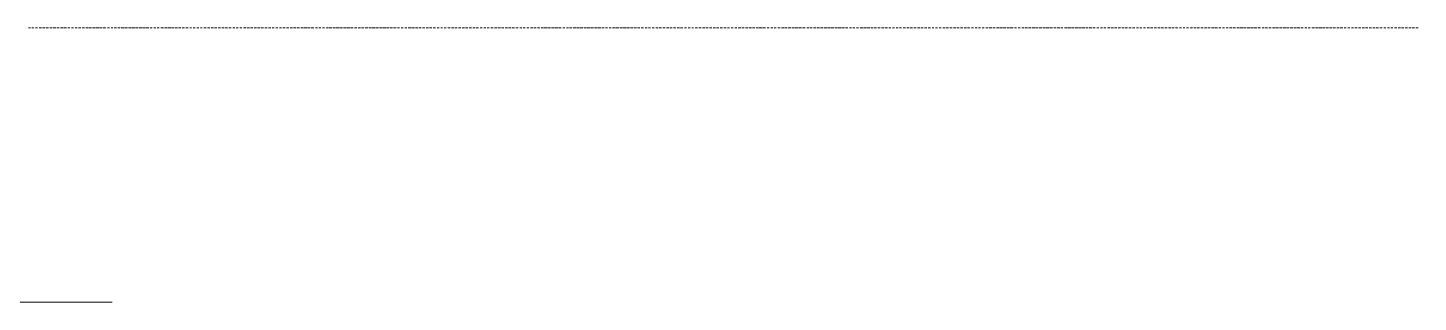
# Model space of a CAD drawing. Header units: millimetres. Extents: x 2928 to 3112, y 1220 to 1280.
# Drawn here: x 3075.62 to 3081.44, y 1246.31 to 1247.46 of the extents above; entities that cross this region are included whole.
import ezdxf

# ---------------------------------------------------------------- set-up
doc = ezdxf.new("R2010")
doc.units = ezdxf.units.MM

msp = doc.modelspace()

# ---------------------------------------------------------------- linework, layer by layer
at = {"color": 252, "linetype": 'Continuous', "lineweight": 13, "true_color": 0x989898}
for points in [[(3075.62265, 1247.45666), (3075.63092, 1247.45666), (3075.63092, 1247.45666)], [(3075.63753, 1247.45666), (3075.6458, 1247.45666), (3075.6458, 1247.45666)], [(3075.65242, 1247.45666), (3075.66069, 1247.45666), (3075.66069, 1247.45666)], [(3075.6673, 1247.45666), (3075.67723, 1247.45666), (3075.67723, 1247.45666)], [(3075.68219, 1247.45666), (3075.69211, 1247.45666), (3075.69211, 1247.45666)], [(3075.69708, 1247.45666), (3075.707, 1247.45666), (3075.707, 1247.45666)], [(3075.71196, 1247.45666), (3075.72189, 1247.45666), (3075.72189, 1247.45666)], [(3075.72685, 1247.45666), (3075.73677, 1247.45666), (3075.73677, 1247.45666)], [(3075.74173, 1247.45666), (3075.75166, 1247.45666), (3075.75166, 1247.45666)], [(3075.75662, 1247.45666), (3075.76654, 1247.45666), (3075.76654, 1247.45666)], [(3075.76985, 1247.45666), (3075.78143, 1247.45666), (3075.78143, 1247.45666)], [(3075.78804, 1247.45666), (3075.79631, 1247.45666), (3075.79631, 1247.45666)], [(3075.80293, 1247.45666), (3075.8112, 1247.45666), (3075.8112, 1247.45666)], [(3075.81782, 1247.45666), (3075.82609, 1247.45666), (3075.82609, 1247.45666)], [(3075.8327, 1247.45666), (3075.84263, 1247.45666), (3075.84263, 1247.45666)], [(3075.84759, 1247.45666), (3075.85751, 1247.45666), (3075.85751, 1247.45666)], [(3075.86247, 1247.45666), (3075.8724, 1247.45666), (3075.8724, 1247.45666)], [(3075.87571, 1247.45666), (3075.88728, 1247.45666), (3075.88728, 1247.45666)], [(3075.89059, 1247.45666), (3075.90217, 1247.45666), (3075.90217, 1247.45666)], [(3075.90548, 1247.45666), (3075.91706, 1247.45666), (3075.91706, 1247.45666)], [(3075.92036, 1247.45666), (3075.93194, 1247.45666), (3075.93194, 1247.45666)], [(3075.93525, 1247.45666), (3075.94683, 1247.45666), (3075.94683, 1247.45666)], [(3075.95344, 1247.45666), (3075.96171, 1247.45666), (3075.96171, 1247.45666)], [(3075.96833, 1247.45666), (3075.9766, 1247.45666), (3075.9766, 1247.45666)], [(3075.98156, 1247.45666), (3075.99149, 1247.45666), (3075.99149, 1247.45666)], [(3075.99645, 1247.45666), (3076.00637, 1247.45666), (3076.00637, 1247.45666)], [(3076.01133, 1247.45666), (3076.02291, 1247.45666), (3076.02291, 1247.45666)], [(3076.02622, 1247.45666), (3076.0378, 1247.45666), (3076.0378, 1247.45666)], [(3076.04111, 1247.45666), (3076.05268, 1247.45666), (3076.05268, 1247.45666)], [(3076.05599, 1247.45666), (3076.06757, 1247.45666), (3076.06757, 1247.45666)], [(3076.07088, 1247.45666), (3076.08245, 1247.45666), (3076.08245, 1247.45666)], [(3076.08576, 1247.45666), (3076.09734, 1247.45666), (3076.09734, 1247.45666)], [(3076.10065, 1247.45666), (3076.11223, 1247.45666), (3076.11223, 1247.45666)], [(3076.11553, 1247.45666), (3076.12711, 1247.45666), (3076.12711, 1247.45666)], [(3076.13207, 1247.45666), (3076.14034, 1247.45666), (3076.14034, 1247.45666)], [(3076.14696, 1247.45666), (3076.15523, 1247.45666), (3076.15523, 1247.45666)], [(3076.16185, 1247.45666), (3076.17012, 1247.45666), (3076.17012, 1247.45666)], [(3076.17673, 1247.45666), (3076.18831, 1247.45666), (3076.18831, 1247.45666)], [(3076.19162, 1247.45666), (3076.2032, 1247.45666), (3076.2032, 1247.45666)], [(3076.2065, 1247.45666), (3076.21808, 1247.45666), (3076.21808, 1247.45666)], [(3076.22139, 1247.45666), (3076.23297, 1247.45666), (3076.23297, 1247.45666)], [(3076.23628, 1247.45666), (3076.2462, 1247.45666), (3076.2462, 1247.45666)], [(3076.25116, 1247.45666), (3076.26109, 1247.45666), (3076.26109, 1247.45666)], [(3076.26605, 1247.45666), (3076.27597, 1247.45666), (3076.27597, 1247.45666)], [(3076.28093, 1247.45666), (3076.29086, 1247.45666), (3076.29086, 1247.45666)], [(3076.29747, 1247.45666), (3076.30574, 1247.45666), (3076.30574, 1247.45666)], [(3076.31236, 1247.45666), (3076.32063, 1247.45666), (3076.32063, 1247.45666)], [(3076.32725, 1247.45666), (3076.33551, 1247.45666), (3076.33551, 1247.45666)], [(3076.34213, 1247.45666), (3076.3504, 1247.45666), (3076.3504, 1247.45666)], [(3076.35702, 1247.45666), (3076.36694, 1247.45666), (3076.36694, 1247.45666)], [(3076.3719, 1247.45666), (3076.38183, 1247.45666), (3076.38183, 1247.45666)], [(3076.38679, 1247.45666), (3076.39671, 1247.45666), (3076.39671, 1247.45666)], [(3076.40167, 1247.45666), (3076.4116, 1247.45666), (3076.4116, 1247.45666)], [(3076.41656, 1247.45666), (3076.42648, 1247.45666), (3076.42648, 1247.45666)], [(3076.43145, 1247.45666), (3076.44137, 1247.45666), (3076.44137, 1247.45666)], [(3076.44633, 1247.45666), (3076.45626, 1247.45666), (3076.45626, 1247.45666)], [(3076.46122, 1247.45666), (3076.47114, 1247.45666), (3076.47114, 1247.45666)], [(3076.47776, 1247.45666), (3076.48603, 1247.45666), (3076.48603, 1247.45666)], [(3076.49264, 1247.45666), (3076.50091, 1247.45666), (3076.50091, 1247.45666)], [(3076.50753, 1247.45666), (3076.5158, 1247.45666), (3076.5158, 1247.45666)], [(3076.52242, 1247.45666), (3076.53234, 1247.45666), (3076.53234, 1247.45666)], [(3076.5373, 1247.45666), (3076.54723, 1247.45666), (3076.54723, 1247.45666)], [(3076.55219, 1247.45666), (3076.56211, 1247.45666), (3076.56211, 1247.45666)], [(3076.56707, 1247.45666), (3076.577, 1247.45666), (3076.577, 1247.45666)], [(3076.58196, 1247.45666), (3076.59188, 1247.45666), (3076.59188, 1247.45666)], [(3076.59685, 1247.45666), (3076.60677, 1247.45666), (3076.60677, 1247.45666)], [(3076.61173, 1247.45666), (3076.62165, 1247.45666), (3076.62165, 1247.45666)], [(3076.62662, 1247.45666), (3076.63654, 1247.45666), (3076.63654, 1247.45666)], [(3076.64316, 1247.45666), (3076.65143, 1247.45666), (3076.65143, 1247.45666)], [(3076.65804, 1247.45666), (3076.66631, 1247.45666), (3076.66631, 1247.45666)], [(3076.67293, 1247.45666), (3076.6812, 1247.45666), (3076.6812, 1247.45666)], [(3076.68781, 1247.45666), (3076.69774, 1247.45666), (3076.69774, 1247.45666)], [(3076.7027, 1247.45666), (3076.71262, 1247.45666), (3076.71262, 1247.45666)], [(3076.71759, 1247.45666), (3076.72751, 1247.45666), (3076.72751, 1247.45666)], [(3076.73247, 1247.45666), (3076.7424, 1247.45666), (3076.7424, 1247.45666)], [(3076.74736, 1247.45666), (3076.75728, 1247.45666), (3076.75728, 1247.45666)], [(3076.76224, 1247.45666), (3076.77217, 1247.45666), (3076.77217, 1247.45666)], [(3076.77548, 1247.45666), (3076.78705, 1247.45666), (3076.78705, 1247.45666)], [(3076.79036, 1247.45666), (3076.80194, 1247.45666), (3076.80194, 1247.45666)], [(3076.80525, 1247.45666), (3076.81683, 1247.45666), (3076.81683, 1247.45666)], [(3076.82344, 1247.45666), (3076.83171, 1247.45666), (3076.83171, 1247.45666)], [(3076.83833, 1247.45666), (3076.8466, 1247.45666), (3076.8466, 1247.45666)], [(3076.85321, 1247.45666), (3076.86148, 1247.45666), (3076.86148, 1247.45666)], [(3076.8681, 1247.45666), (3076.87802, 1247.45666), (3076.87802, 1247.45666)], [(3076.88133, 1247.45666), (3076.89291, 1247.45666), (3076.89291, 1247.45666)], [(3076.89622, 1247.45666), (3076.90779, 1247.45666), (3076.90779, 1247.45666)], [(3076.9111, 1247.45666), (3076.92268, 1247.45666), (3076.92268, 1247.45666)], [(3076.92599, 1247.45666), (3076.93757, 1247.45666), (3076.93757, 1247.45666)], [(3076.94087, 1247.45666), (3076.95245, 1247.45666), (3076.95245, 1247.45666)], [(3076.95576, 1247.45666), (3076.96734, 1247.45666), (3076.96734, 1247.45666)], [(3076.97065, 1247.45666), (3076.98222, 1247.45666), (3076.98222, 1247.45666)], [(3076.98719, 1247.45666), (3076.99711, 1247.45666), (3076.99711, 1247.45666)], [(3077.00207, 1247.45666), (3077.012, 1247.45666), (3077.012, 1247.45666)], [(3077.01696, 1247.45666), (3077.02688, 1247.45666), (3077.02688, 1247.45666)], [(3077.03184, 1247.45666), (3077.04342, 1247.45666), (3077.04342, 1247.45666)], [(3077.04673, 1247.45666), (3077.05831, 1247.45666), (3077.05831, 1247.45666)], [(3077.06162, 1247.45666), (3077.07319, 1247.45666), (3077.07319, 1247.45666)], [(3077.0765, 1247.45666), (3077.08808, 1247.45666), (3077.08808, 1247.45666)], [(3077.09139, 1247.45666), (3077.10297, 1247.45666), (3077.10297, 1247.45666)], [(3077.10627, 1247.45666), (3077.11785, 1247.45666), (3077.11785, 1247.45666)], [(3077.12116, 1247.45666), (3077.13274, 1247.45666), (3077.13274, 1247.45666)], [(3077.13605, 1247.45666), (3077.14597, 1247.45666), (3077.14597, 1247.45666)], [(3077.15093, 1247.45666), (3077.16086, 1247.45666), (3077.16086, 1247.45666)], [(3077.16747, 1247.45666), (3077.17574, 1247.45666), (3077.17574, 1247.45666)], [(3077.18236, 1247.45666), (3077.19063, 1247.45666), (3077.19063, 1247.45666)], [(3077.19724, 1247.45666), (3077.20551, 1247.45666), (3077.20551, 1247.45666)], [(3077.21213, 1247.45666), (3077.22371, 1247.45666), (3077.22371, 1247.45666)], [(3077.22701, 1247.45666), (3077.23859, 1247.45666), (3077.23859, 1247.45666)], [(3077.2419, 1247.45666), (3077.25182, 1247.45666), (3077.25182, 1247.45666)], [(3077.25679, 1247.45666), (3077.26671, 1247.45666), (3077.26671, 1247.45666)], [(3077.27167, 1247.45666), (3077.2816, 1247.45666), (3077.2816, 1247.45666)], [(3077.28656, 1247.45666), (3077.29648, 1247.45666), (3077.29648, 1247.45666)], [(3077.30144, 1247.45666), (3077.31137, 1247.45666), (3077.31137, 1247.45666)], [(3077.31633, 1247.45666), (3077.32625, 1247.45666), (3077.32625, 1247.45666)], [(3077.33287, 1247.45666), (3077.34114, 1247.45666), (3077.34114, 1247.45666)], [(3077.34776, 1247.45666), (3077.35603, 1247.45666), (3077.35603, 1247.45666)], [(3077.36264, 1247.45666), (3077.37091, 1247.45666), (3077.37091, 1247.45666)], [(3077.37753, 1247.45666), (3077.38745, 1247.45666), (3077.38745, 1247.45666)], [(3077.39241, 1247.45666), (3077.40234, 1247.45666), (3077.40234, 1247.45666)], [(3077.4073, 1247.45666), (3077.41722, 1247.45666), (3077.41722, 1247.45666)], [(3077.42219, 1247.45666), (3077.43211, 1247.45666), (3077.43211, 1247.45666)], [(3077.43707, 1247.45666), (3077.447, 1247.45666), (3077.447, 1247.45666)], [(3077.45196, 1247.45666), (3077.46188, 1247.45666), (3077.46188, 1247.45666)], [(3077.46684, 1247.45666), (3077.47677, 1247.45666), (3077.47677, 1247.45666)], [(3077.48173, 1247.45666), (3077.49165, 1247.45666), (3077.49165, 1247.45666)], [(3077.49661, 1247.45666), (3077.50654, 1247.45666), (3077.50654, 1247.45666)], [(3077.51315, 1247.45666), (3077.52142, 1247.45666), (3077.52142, 1247.45666)], [(3077.52804, 1247.45666), (3077.53631, 1247.45666), (3077.53631, 1247.45666)], [(3077.54293, 1247.45666), (3077.5512, 1247.45666), (3077.5512, 1247.45666)], [(3077.55781, 1247.45666), (3077.56774, 1247.45666), (3077.56774, 1247.45666)], [(3077.5727, 1247.45666), (3077.58262, 1247.45666), (3077.58262, 1247.45666)], [(3077.58758, 1247.45666), (3077.59751, 1247.45666), (3077.59751, 1247.45666)], [(3077.60247, 1247.45666), (3077.61239, 1247.45666), (3077.61239, 1247.45666)], [(3077.61736, 1247.45666), (3077.62728, 1247.45666), (3077.62728, 1247.45666)], [(3077.63224, 1247.45666), (3077.64217, 1247.45666), (3077.64217, 1247.45666)], [(3077.64713, 1247.45666), (3077.65705, 1247.45666), (3077.65705, 1247.45666)], [(3077.66201, 1247.45666), (3077.67194, 1247.45666), (3077.67194, 1247.45666)], [(3077.67855, 1247.45666), (3077.68682, 1247.45666), (3077.68682, 1247.45666)], [(3077.69344, 1247.45666), (3077.70171, 1247.45666), (3077.70171, 1247.45666)], [(3077.70833, 1247.45666), (3077.7166, 1247.45666), (3077.7166, 1247.45666)], [(3077.72321, 1247.45666), (3077.73314, 1247.45666), (3077.73314, 1247.45666)], [(3077.7381, 1247.45666), (3077.74802, 1247.45666), (3077.74802, 1247.45666)], [(3077.75298, 1247.45666), (3077.76291, 1247.45666), (3077.76291, 1247.45666)], [(3077.76787, 1247.45666), (3077.77779, 1247.45666), (3077.77779, 1247.45666)], [(3077.7811, 1247.45666), (3077.79268, 1247.45666), (3077.79268, 1247.45666)], [(3077.79599, 1247.45666), (3077.80756, 1247.45666), (3077.80756, 1247.45666)], [(3077.81087, 1247.45666), (3077.82245, 1247.45666), (3077.82245, 1247.45666)], [(3077.82576, 1247.45666), (3077.83734, 1247.45666), (3077.83734, 1247.45666)], [(3077.84064, 1247.45666), (3077.85222, 1247.45666), (3077.85222, 1247.45666)], [(3077.85884, 1247.45666), (3077.86711, 1247.45666), (3077.86711, 1247.45666)], [(3077.87372, 1247.45666), (3077.88199, 1247.45666), (3077.88199, 1247.45666)], [(3077.88696, 1247.45666), (3077.89688, 1247.45666), (3077.89688, 1247.45666)], [(3077.90184, 1247.45666), (3077.91342, 1247.45666), (3077.91342, 1247.45666)], [(3077.91673, 1247.45666), (3077.92831, 1247.45666), (3077.92831, 1247.45666)], [(3077.93161, 1247.45666), (3077.94319, 1247.45666), (3077.94319, 1247.45666)], [(3077.9465, 1247.45666), (3077.95808, 1247.45666), (3077.95808, 1247.45666)], [(3077.96139, 1247.45666), (3077.97296, 1247.45666), (3077.97296, 1247.45666)], [(3077.97627, 1247.45666), (3077.98785, 1247.45666), (3077.98785, 1247.45666)], [(3077.99116, 1247.45666), (3078.00274, 1247.45666), (3078.00274, 1247.45666)], [(3078.00604, 1247.45666), (3078.01762, 1247.45666), (3078.01762, 1247.45666)], [(3078.02258, 1247.45666), (3078.03251, 1247.45666), (3078.03251, 1247.45666)], [(3078.03747, 1247.45666), (3078.04574, 1247.45666), (3078.04574, 1247.45666)], [(3078.05235, 1247.45666), (3078.06062, 1247.45666), (3078.06062, 1247.45666)], [(3078.06724, 1247.45666), (3078.07882, 1247.45666), (3078.07882, 1247.45666)], [(3078.08213, 1247.45666), (3078.0937, 1247.45666), (3078.0937, 1247.45666)], [(3078.09701, 1247.45666), (3078.10859, 1247.45666), (3078.10859, 1247.45666)], [(3078.1119, 1247.45666), (3078.12348, 1247.45666), (3078.12348, 1247.45666)], [(3078.12678, 1247.45666), (3078.13836, 1247.45666), (3078.13836, 1247.45666)], [(3078.14167, 1247.45666), (3078.15159, 1247.45666), (3078.15159, 1247.45666)], [(3078.15656, 1247.45666), (3078.16648, 1247.45666), (3078.16648, 1247.45666)], [(3078.17144, 1247.45666), (3078.18137, 1247.45666), (3078.18137, 1247.45666)], [(3078.18633, 1247.45666), (3078.19625, 1247.45666), (3078.19625, 1247.45666)], [(3078.20287, 1247.45666), (3078.21114, 1247.45666), (3078.21114, 1247.45666)], [(3078.21775, 1247.45666), (3078.22602, 1247.45666), (3078.22602, 1247.45666)], [(3078.23264, 1247.45666), (3078.24091, 1247.45666), (3078.24091, 1247.45666)], [(3078.24753, 1247.45666), (3078.25745, 1247.45666), (3078.25745, 1247.45666)], [(3078.26241, 1247.45666), (3078.27234, 1247.45666), (3078.27234, 1247.45666)], [(3078.2773, 1247.45666), (3078.28722, 1247.45666), (3078.28722, 1247.45666)], [(3078.29218, 1247.45666), (3078.30211, 1247.45666), (3078.30211, 1247.45666)], [(3078.30707, 1247.45666), (3078.31699, 1247.45666), (3078.31699, 1247.45666)], [(3078.32196, 1247.45666), (3078.33188, 1247.45666), (3078.33188, 1247.45666)], [(3078.33684, 1247.45666), (3078.34676, 1247.45666), (3078.34676, 1247.45666)], [(3078.35173, 1247.45666), (3078.36165, 1247.45666), (3078.36165, 1247.45666)], [(3078.36827, 1247.45666), (3078.37654, 1247.45666), (3078.37654, 1247.45666)], [(3078.38315, 1247.45666), (3078.39142, 1247.45666), (3078.39142, 1247.45666)], [(3078.39804, 1247.45666), (3078.40631, 1247.45666), (3078.40631, 1247.45666)], [(3078.41292, 1247.45666), (3078.42285, 1247.45666), (3078.42285, 1247.45666)], [(3078.42781, 1247.45666), (3078.43773, 1247.45666), (3078.43773, 1247.45666)], [(3078.4427, 1247.45666), (3078.45262, 1247.45666), (3078.45262, 1247.45666)], [(3078.45758, 1247.45666), (3078.46751, 1247.45666), (3078.46751, 1247.45666)], [(3078.47247, 1247.45666), (3078.48239, 1247.45666), (3078.48239, 1247.45666)], [(3078.48735, 1247.45666), (3078.49728, 1247.45666), (3078.49728, 1247.45666)], [(3078.50224, 1247.45666), (3078.51216, 1247.45666), (3078.51216, 1247.45666)], [(3078.51713, 1247.45666), (3078.52705, 1247.45666), (3078.52705, 1247.45666)], [(3078.53201, 1247.45666), (3078.54194, 1247.45666), (3078.54194, 1247.45666)], [(3078.54855, 1247.45666), (3078.55682, 1247.45666), (3078.55682, 1247.45666)], [(3078.56344, 1247.45666), (3078.57171, 1247.45666), (3078.57171, 1247.45666)], [(3078.57832, 1247.45666), (3078.58659, 1247.45666), (3078.58659, 1247.45666)], [(3078.59321, 1247.45666), (3078.60313, 1247.45666), (3078.60313, 1247.45666)], [(3078.60809, 1247.45666), (3078.61802, 1247.45666), (3078.61802, 1247.45666)], [(3078.62298, 1247.45666), (3078.6329, 1247.45666), (3078.6329, 1247.45666)], [(3078.63787, 1247.45666), (3078.64779, 1247.45666), (3078.64779, 1247.45666)], [(3078.65275, 1247.45666), (3078.66268, 1247.45666), (3078.66268, 1247.45666)], [(3078.66764, 1247.45666), (3078.67756, 1247.45666), (3078.67756, 1247.45666)], [(3078.68087, 1247.45666), (3078.69245, 1247.45666), (3078.69245, 1247.45666)], [(3078.69576, 1247.45666), (3078.70733, 1247.45666), (3078.70733, 1247.45666)], [(3078.71395, 1247.45666), (3078.72222, 1247.45666), (3078.72222, 1247.45666)], [(3078.72884, 1247.45666), (3078.73711, 1247.45666), (3078.73711, 1247.45666)], [(3078.74372, 1247.45666), (3078.75199, 1247.45666), (3078.75199, 1247.45666)], [(3078.75861, 1247.45666), (3078.76853, 1247.45666), (3078.76853, 1247.45666)], [(3078.77349, 1247.45666), (3078.78342, 1247.45666), (3078.78342, 1247.45666)], [(3078.78673, 1247.45666), (3078.7983, 1247.45666), (3078.7983, 1247.45666)], [(3078.80161, 1247.45666), (3078.81319, 1247.45666), (3078.81319, 1247.45666)], [(3078.8165, 1247.45666), (3078.82808, 1247.45666), (3078.82808, 1247.45666)], [(3078.83138, 1247.45666), (3078.84296, 1247.45666), (3078.84296, 1247.45666)], [(3078.84627, 1247.45666), (3078.85785, 1247.45666), (3078.85785, 1247.45666)], [(3078.86116, 1247.45666), (3078.87273, 1247.45666), (3078.87273, 1247.45666)], [(3078.87935, 1247.45666), (3078.88762, 1247.45666), (3078.88762, 1247.45666)], [(3078.89258, 1247.45666), (3078.9025, 1247.45666), (3078.9025, 1247.45666)], [(3078.90747, 1247.45666), (3078.91739, 1247.45666), (3078.91739, 1247.45666)], [(3078.92235, 1247.45666), (3078.93228, 1247.45666), (3078.93228, 1247.45666)], [(3078.93724, 1247.45666), (3078.94882, 1247.45666), (3078.94882, 1247.45666)], [(3078.95212, 1247.45666), (3078.9637, 1247.45666), (3078.9637, 1247.45666)], [(3078.96701, 1247.45666), (3078.97859, 1247.45666), (3078.97859, 1247.45666)], [(3078.9819, 1247.45666), (3078.99347, 1247.45666), (3078.99347, 1247.45666)], [(3078.99678, 1247.45666), (3079.00836, 1247.45666), (3079.00836, 1247.45666)], [(3079.01167, 1247.45666), (3079.02325, 1247.45666), (3079.02325, 1247.45666)], [(3079.02655, 1247.45666), (3079.03813, 1247.45666), (3079.03813, 1247.45666)], [(3079.04144, 1247.45666), (3079.05136, 1247.45666), (3079.05136, 1247.45666)], [(3079.05798, 1247.45666), (3079.06625, 1247.45666), (3079.06625, 1247.45666)], [(3079.07287, 1247.45666), (3079.08114, 1247.45666), (3079.08114, 1247.45666)], [(3079.08775, 1247.45666), (3079.09602, 1247.45666), (3079.09602, 1247.45666)], [(3079.10264, 1247.45666), (3079.11422, 1247.45666), (3079.11422, 1247.45666)], [(3079.11752, 1247.45666), (3079.1291, 1247.45666), (3079.1291, 1247.45666)], [(3079.13241, 1247.45666), (3079.14399, 1247.45666), (3079.14399, 1247.45666)], [(3079.1473, 1247.45666), (3079.15722, 1247.45666), (3079.15722, 1247.45666)], [(3079.16218, 1247.45666), (3079.17211, 1247.45666), (3079.17211, 1247.45666)], [(3079.17707, 1247.45666), (3079.18699, 1247.45666), (3079.18699, 1247.45666)], [(3079.19195, 1247.45666), (3079.20188, 1247.45666), (3079.20188, 1247.45666)], [(3079.20684, 1247.45666), (3079.21676, 1247.45666), (3079.21676, 1247.45666)], [(3079.22338, 1247.45666), (3079.23165, 1247.45666), (3079.23165, 1247.45666)], [(3079.23826, 1247.45666), (3079.24653, 1247.45666), (3079.24653, 1247.45666)], [(3079.25315, 1247.45666), (3079.26142, 1247.45666), (3079.26142, 1247.45666)], [(3079.26804, 1247.45666), (3079.27631, 1247.45666), (3079.27631, 1247.45666)], [(3079.28292, 1247.45666), (3079.29285, 1247.45666), (3079.29285, 1247.45666)], [(3079.29781, 1247.45666), (3079.30773, 1247.45666), (3079.30773, 1247.45666)], [(3079.31269, 1247.45666), (3079.32262, 1247.45666), (3079.32262, 1247.45666)], [(3079.32758, 1247.45666), (3079.3375, 1247.45666), (3079.3375, 1247.45666)], [(3079.34247, 1247.45666), (3079.35239, 1247.45666), (3079.35239, 1247.45666)], [(3079.35735, 1247.45666), (3079.36728, 1247.45666), (3079.36728, 1247.45666)], [(3079.37224, 1247.45666), (3079.38216, 1247.45666), (3079.38216, 1247.45666)], [(3079.38712, 1247.45666), (3079.39705, 1247.45666), (3079.39705, 1247.45666)], [(3079.40366, 1247.45666), (3079.41193, 1247.45666), (3079.41193, 1247.45666)], [(3079.41855, 1247.45666), (3079.42682, 1247.45666), (3079.42682, 1247.45666)], [(3079.43344, 1247.45666), (3079.44171, 1247.45666), (3079.44171, 1247.45666)], [(3079.44832, 1247.45666), (3079.45825, 1247.45666), (3079.45825, 1247.45666)], [(3079.46321, 1247.45666), (3079.47313, 1247.45666), (3079.47313, 1247.45666)], [(3079.47809, 1247.45666), (3079.48802, 1247.45666), (3079.48802, 1247.45666)], [(3079.49298, 1247.45666), (3079.5029, 1247.45666), (3079.5029, 1247.45666)], [(3079.50786, 1247.45666), (3079.51779, 1247.45666), (3079.51779, 1247.45666)], [(3079.52275, 1247.45666), (3079.53267, 1247.45666), (3079.53267, 1247.45666)], [(3079.53764, 1247.45666), (3079.54756, 1247.45666), (3079.54756, 1247.45666)], [(3079.55252, 1247.45666), (3079.56245, 1247.45666), (3079.56245, 1247.45666)], [(3079.56906, 1247.45666), (3079.57733, 1247.45666), (3079.57733, 1247.45666)], [(3079.58395, 1247.45666), (3079.59222, 1247.45666), (3079.59222, 1247.45666)], [(3079.59883, 1247.45666), (3079.6071, 1247.45666), (3079.6071, 1247.45666)], [(3079.61372, 1247.45666), (3079.62199, 1247.45666), (3079.62199, 1247.45666)], [(3079.62861, 1247.45666), (3079.63853, 1247.45666), (3079.63853, 1247.45666)], [(3079.64349, 1247.45666), (3079.65342, 1247.45666), (3079.65342, 1247.45666)], [(3079.65838, 1247.45666), (3079.6683, 1247.45666), (3079.6683, 1247.45666)], [(3079.67326, 1247.45666), (3079.68319, 1247.45666), (3079.68319, 1247.45666)], [(3079.6865, 1247.45666), (3079.69807, 1247.45666), (3079.69807, 1247.45666)], [(3079.70138, 1247.45666), (3079.71296, 1247.45666), (3079.71296, 1247.45666)], [(3079.71627, 1247.45666), (3079.72785, 1247.45666), (3079.72785, 1247.45666)], [(3079.73115, 1247.45666), (3079.74273, 1247.45666), (3079.74273, 1247.45666)], [(3079.74935, 1247.45666), (3079.75762, 1247.45666), (3079.75762, 1247.45666)], [(3079.76423, 1247.45666), (3079.7725, 1247.45666), (3079.7725, 1247.45666)], [(3079.77912, 1247.45666), (3079.78739, 1247.45666), (3079.78739, 1247.45666)], [(3079.79235, 1247.45666), (3079.80393, 1247.45666), (3079.80393, 1247.45666)], [(3079.80724, 1247.45666), (3079.81881, 1247.45666), (3079.81881, 1247.45666)], [(3079.82212, 1247.45666), (3079.8337, 1247.45666), (3079.8337, 1247.45666)], [(3079.83701, 1247.45666), (3079.84859, 1247.45666), (3079.84859, 1247.45666)], [(3079.85189, 1247.45666), (3079.86347, 1247.45666), (3079.86347, 1247.45666)], [(3079.86678, 1247.45666), (3079.87836, 1247.45666), (3079.87836, 1247.45666)], [(3079.88167, 1247.45666), (3079.89324, 1247.45666), (3079.89324, 1247.45666)], [(3079.89655, 1247.45666), (3079.90813, 1247.45666), (3079.90813, 1247.45666)], [(3079.91309, 1247.45666), (3079.92302, 1247.45666), (3079.92302, 1247.45666)], [(3079.92798, 1247.45666), (3079.9379, 1247.45666), (3079.9379, 1247.45666)], [(3079.94286, 1247.45666), (3079.95113, 1247.45666), (3079.95113, 1247.45666)], [(3079.95775, 1247.45666), (3079.96933, 1247.45666), (3079.96933, 1247.45666)], [(3079.97264, 1247.45666), (3079.98421, 1247.45666), (3079.98421, 1247.45666)], [(3079.98752, 1247.45666), (3079.9991, 1247.45666), (3079.9991, 1247.45666)], [(3080.00241, 1247.45666), (3080.01399, 1247.45666), (3080.01399, 1247.45666)], [(3080.01729, 1247.45666), (3080.02887, 1247.45666), (3080.02887, 1247.45666)], [(3080.03218, 1247.45666), (3080.04376, 1247.45666), (3080.04376, 1247.45666)], [(3080.04706, 1247.45666), (3080.05699, 1247.45666), (3080.05699, 1247.45666)], [(3080.06195, 1247.45666), (3080.07187, 1247.45666), (3080.07187, 1247.45666)], [(3080.07684, 1247.45666), (3080.08676, 1247.45666), (3080.08676, 1247.45666)], [(3080.09338, 1247.45666), (3080.10165, 1247.45666), (3080.10165, 1247.45666)], [(3080.10826, 1247.45666), (3080.11653, 1247.45666), (3080.11653, 1247.45666)], [(3080.12315, 1247.45666), (3080.13142, 1247.45666), (3080.13142, 1247.45666)], [(3080.13803, 1247.45666), (3080.14961, 1247.45666), (3080.14961, 1247.45666)], [(3080.15292, 1247.45666), (3080.16284, 1247.45666), (3080.16284, 1247.45666)], [(3080.16781, 1247.45666), (3080.17773, 1247.45666), (3080.17773, 1247.45666)], [(3080.18269, 1247.45666), (3080.19262, 1247.45666), (3080.19262, 1247.45666)], [(3080.19758, 1247.45666), (3080.2075, 1247.45666), (3080.2075, 1247.45666)], [(3080.21246, 1247.45666), (3080.22239, 1247.45666), (3080.22239, 1247.45666)], [(3080.22735, 1247.45666), (3080.23727, 1247.45666), (3080.23727, 1247.45666)], [(3080.24224, 1247.45666), (3080.25216, 1247.45666), (3080.25216, 1247.45666)], [(3080.25878, 1247.45666), (3080.26705, 1247.45666), (3080.26705, 1247.45666)], [(3080.27366, 1247.45666), (3080.28193, 1247.45666), (3080.28193, 1247.45666)], [(3080.28855, 1247.45666), (3080.29682, 1247.45666), (3080.29682, 1247.45666)], [(3080.30343, 1247.45666), (3080.31336, 1247.45666), (3080.31336, 1247.45666)], [(3080.31832, 1247.45666), (3080.32824, 1247.45666), (3080.32824, 1247.45666)], [(3080.3332, 1247.45666), (3080.34313, 1247.45666), (3080.34313, 1247.45666)], [(3080.34809, 1247.45666), (3080.35801, 1247.45666), (3080.35801, 1247.45666)], [(3080.36298, 1247.45666), (3080.3729, 1247.45666), (3080.3729, 1247.45666)], [(3080.37786, 1247.45666), (3080.38779, 1247.45666), (3080.38779, 1247.45666)], [(3080.39275, 1247.45666), (3080.40267, 1247.45666), (3080.40267, 1247.45666)], [(3080.40763, 1247.45666), (3080.41756, 1247.45666), (3080.41756, 1247.45666)], [(3080.42252, 1247.45666), (3080.43244, 1247.45666), (3080.43244, 1247.45666)], [(3080.43906, 1247.45666), (3080.44733, 1247.45666), (3080.44733, 1247.45666)], [(3080.45395, 1247.45666), (3080.46222, 1247.45666), (3080.46222, 1247.45666)], [(3080.46883, 1247.45666), (3080.4771, 1247.45666), (3080.4771, 1247.45666)], [(3080.48372, 1247.45666), (3080.49364, 1247.45666), (3080.49364, 1247.45666)], [(3080.4986, 1247.45666), (3080.50853, 1247.45666), (3080.50853, 1247.45666)], [(3080.51349, 1247.45666), (3080.52341, 1247.45666), (3080.52341, 1247.45666)], [(3080.52838, 1247.45666), (3080.5383, 1247.45666), (3080.5383, 1247.45666)], [(3080.54326, 1247.45666), (3080.55319, 1247.45666), (3080.55319, 1247.45666)], [(3080.55815, 1247.45666), (3080.56807, 1247.45666), (3080.56807, 1247.45666)], [(3080.57303, 1247.45666), (3080.58296, 1247.45666), (3080.58296, 1247.45666)], [(3080.58627, 1247.45666), (3080.59784, 1247.45666), (3080.59784, 1247.45666)], [(3080.60446, 1247.45666), (3080.61273, 1247.45666), (3080.61273, 1247.45666)], [(3080.61934, 1247.45666), (3080.62761, 1247.45666), (3080.62761, 1247.45666)], [(3080.63423, 1247.45666), (3080.6425, 1247.45666), (3080.6425, 1247.45666)], [(3080.64912, 1247.45666), (3080.65904, 1247.45666), (3080.65904, 1247.45666)], [(3080.664, 1247.45666), (3080.67393, 1247.45666), (3080.67393, 1247.45666)], [(3080.67889, 1247.45666), (3080.68881, 1247.45666), (3080.68881, 1247.45666)], [(3080.69212, 1247.45666), (3080.7037, 1247.45666), (3080.7037, 1247.45666)], [(3080.70701, 1247.45666), (3080.71858, 1247.45666), (3080.71858, 1247.45666)], [(3080.72189, 1247.45666), (3080.73347, 1247.45666), (3080.73347, 1247.45666)], [(3080.73678, 1247.45666), (3080.74836, 1247.45666), (3080.74836, 1247.45666)], [(3080.75166, 1247.45666), (3080.76324, 1247.45666), (3080.76324, 1247.45666)], [(3080.76655, 1247.45666), (3080.77813, 1247.45666), (3080.77813, 1247.45666)], [(3080.78474, 1247.45666), (3080.79301, 1247.45666), (3080.79301, 1247.45666)], [(3080.79798, 1247.45666), (3080.8079, 1247.45666), (3080.8079, 1247.45666)], [(3080.81286, 1247.45666), (3080.82279, 1247.45666), (3080.82279, 1247.45666)], [(3080.82775, 1247.45666), (3080.83933, 1247.45666), (3080.83933, 1247.45666)], [(3080.84263, 1247.45666), (3080.85421, 1247.45666), (3080.85421, 1247.45666)], [(3080.85752, 1247.45666), (3080.8691, 1247.45666), (3080.8691, 1247.45666)], [(3080.87241, 1247.45666), (3080.88398, 1247.45666), (3080.88398, 1247.45666)], [(3080.88729, 1247.45666), (3080.89887, 1247.45666), (3080.89887, 1247.45666)], [(3080.90218, 1247.45666), (3080.91375, 1247.45666), (3080.91375, 1247.45666)], [(3080.91706, 1247.45666), (3080.92864, 1247.45666), (3080.92864, 1247.45666)], [(3080.93195, 1247.45666), (3080.94353, 1247.45666), (3080.94353, 1247.45666)], [(3080.94849, 1247.45666), (3080.95676, 1247.45666), (3080.95676, 1247.45666)], [(3080.96337, 1247.45666), (3080.97164, 1247.45666), (3080.97164, 1247.45666)], [(3080.97826, 1247.45666), (3080.98653, 1247.45666), (3080.98653, 1247.45666)], [(3080.99315, 1247.45666), (3081.00472, 1247.45666), (3081.00472, 1247.45666)], [(3081.00803, 1247.45666), (3081.01961, 1247.45666), (3081.01961, 1247.45666)], [(3081.02292, 1247.45666), (3081.0345, 1247.45666), (3081.0345, 1247.45666)], [(3081.0378, 1247.45666), (3081.04938, 1247.45666), (3081.04938, 1247.45666)], [(3081.05269, 1247.45666), (3081.06261, 1247.45666), (3081.06261, 1247.45666)], [(3081.06758, 1247.45666), (3081.0775, 1247.45666), (3081.0775, 1247.45666)], [(3081.08246, 1247.45666), (3081.09239, 1247.45666), (3081.09239, 1247.45666)], [(3081.09735, 1247.45666), (3081.10727, 1247.45666), (3081.10727, 1247.45666)], [(3081.11223, 1247.45666), (3081.12216, 1247.45666), (3081.12216, 1247.45666)], [(3081.12877, 1247.45666), (3081.13704, 1247.45666), (3081.13704, 1247.45666)], [(3081.14366, 1247.45666), (3081.15193, 1247.45666), (3081.15193, 1247.45666)], [(3081.15855, 1247.45666), (3081.16681, 1247.45666), (3081.16681, 1247.45666)], [(3081.17343, 1247.45666), (3081.18335, 1247.45666), (3081.18335, 1247.45666)], [(3081.18832, 1247.45666), (3081.19824, 1247.45666), (3081.19824, 1247.45666)], [(3081.2032, 1247.45666), (3081.21313, 1247.45666), (3081.21313, 1247.45666)], [(3081.21809, 1247.45666), (3081.22801, 1247.45666), (3081.22801, 1247.45666)], [(3081.23297, 1247.45666), (3081.2429, 1247.45666), (3081.2429, 1247.45666)], [(3081.24786, 1247.45666), (3081.25778, 1247.45666), (3081.25778, 1247.45666)], [(3081.26275, 1247.45666), (3081.27267, 1247.45666), (3081.27267, 1247.45666)], [(3081.27763, 1247.45666), (3081.28756, 1247.45666), (3081.28756, 1247.45666)], [(3081.29417, 1247.45666), (3081.30244, 1247.45666), (3081.30244, 1247.45666)], [(3081.30906, 1247.45666), (3081.31733, 1247.45666), (3081.31733, 1247.45666)], [(3081.32394, 1247.45666), (3081.33221, 1247.45666), (3081.33221, 1247.45666)], [(3081.33883, 1247.45666), (3081.34875, 1247.45666), (3081.34875, 1247.45666)], [(3081.35372, 1247.45666), (3081.36364, 1247.45666), (3081.36364, 1247.45666)], [(3081.3686, 1247.45666), (3081.37853, 1247.45666), (3081.37853, 1247.45666)], [(3081.38349, 1247.45666), (3081.39341, 1247.45666), (3081.39341, 1247.45666)], [(3081.39837, 1247.45666), (3081.4083, 1247.45666), (3081.4083, 1247.45666)], [(3081.41326, 1247.45666), (3081.42318, 1247.45666), (3081.42318, 1247.45666)], [(3081.42815, 1247.45666), (3081.43807, 1247.45666), (3081.43807, 1247.45666)]]:
    msp.add_lwpolyline(points, dxfattribs=at)
at = {"color": 7, "linetype": 'Continuous', "lineweight": 20, "true_color": 0x000007}
msp.add_lwpolyline([(3068.41622, 1246.30879), (3075.97329, 1246.30879), (3075.97329, 1246.30879)], dxfattribs=at)

doc.saveas('drawing.dxf')
